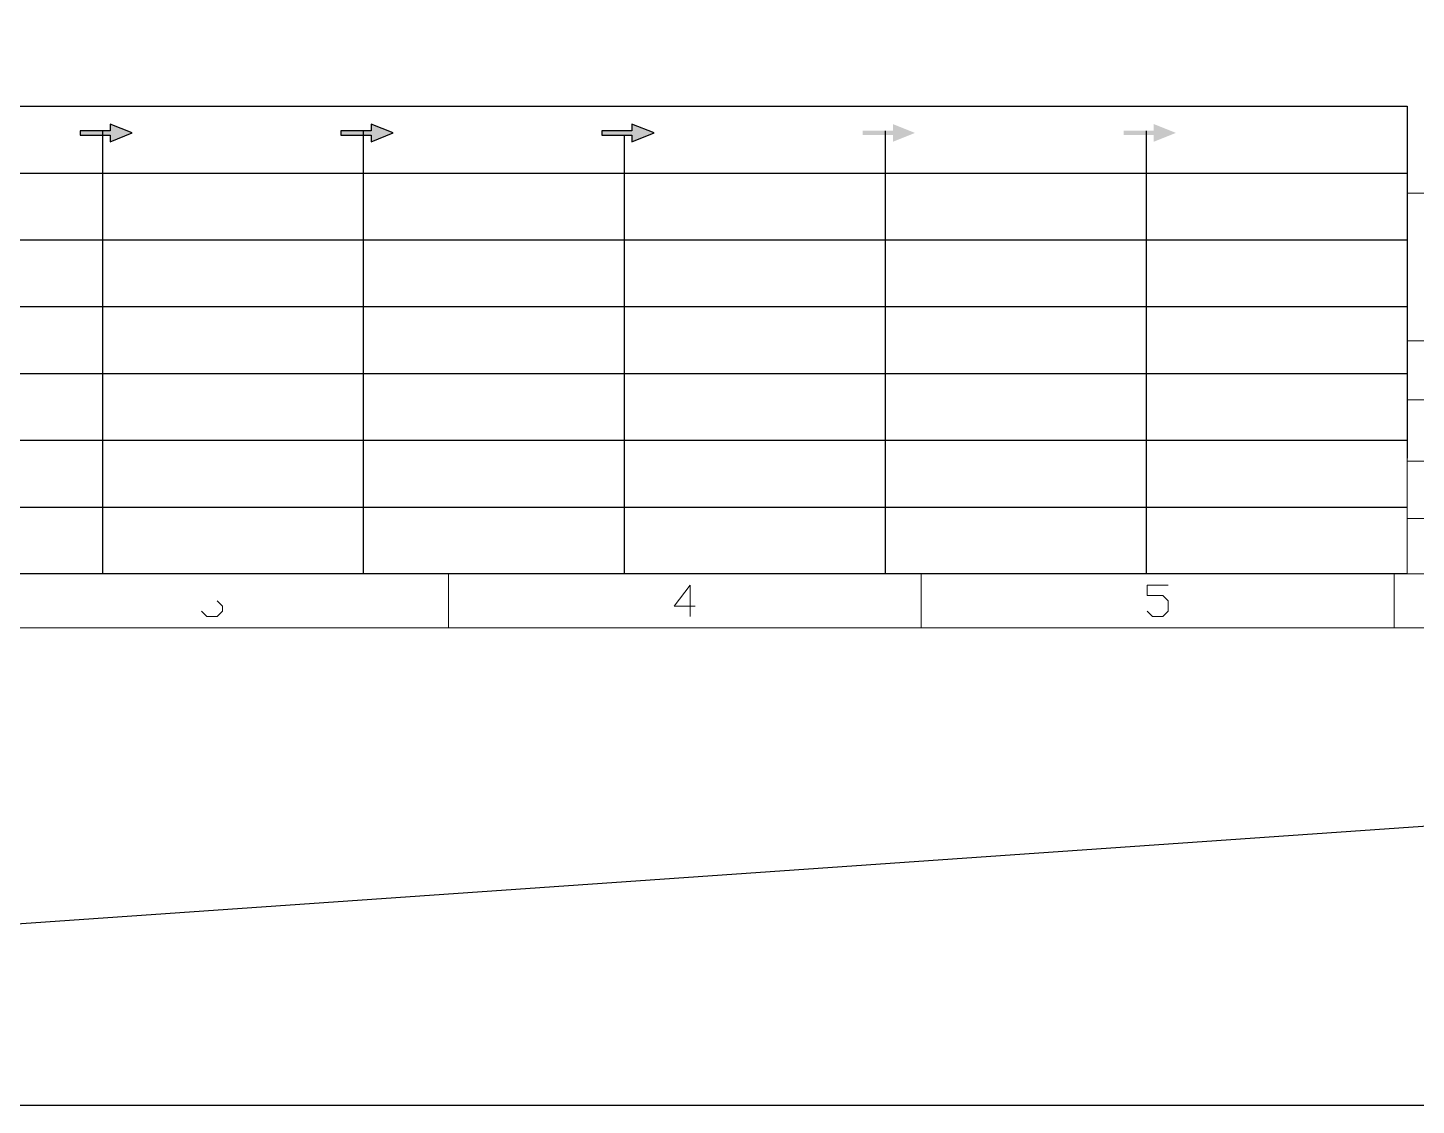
# Model space of a CAD drawing. Header units: millimetres. Extents: x 88508 to 142116, y -5268 to 20283.
# Drawn here: x 95480.4 to 95634.2, y 1487.5 to 1606.9 of the extents above; entities that cross this region are included whole.
import ezdxf
from ezdxf.enums import TextEntityAlignment as Align

# ---------------------------------------------------------------- set-up
doc = ezdxf.new("R2010")
doc.units = ezdxf.units.MM
doc.layers.add('LP_O', color=40, linetype='Continuous')
doc.layers.add('PPS_O', color=40, linetype='Continuous')
doc.styles.add('GBENOR_', font='gbenor.shx', dxfattribs={"bigfont": 'gbcbig'})
doc.styles.add('TXT', font='txt.shx', dxfattribs={"width": 0.8, "bigfont": 'ctxt.shx'})

# ---------------------------------------------------------------- blocks, each defined once
blk = doc.blocks.new('U40')
for points in [[(724.52, 339.26), (709.34, 345.33), (709.34, 340.78), (688.71, 340.78), (688.71, 337.74), (709.34, 337.74), (709.34, 333.18)], [(903.31, 339.26), (888.12, 345.33), (888.12, 340.78), (867.5, 340.78), (867.5, 337.74), (888.12, 337.74), (888.12, 333.18)], [(1082.09, 339.26), (1066.9, 345.33), (1066.9, 340.78), (1046.28, 340.78), (1046.28, 337.74), (1066.9, 337.74), (1066.9, 333.18)], [(1245.68, 337.74), (1245.68, 333.18), (1260.87, 339.26), (1245.68, 345.33), (1245.68, 340.78), (1225.06, 340.78), (1225.06, 337.74)], [(1424.46, 337.74), (1424.46, 333.18), (1439.65, 339.26), (1424.46, 345.33), (1424.46, 340.78), (1403.84, 340.78), (1403.84, 337.74)]]:
    blk.add_hatch(color=3).paths.add_polyline_path(points)
for p, q in [((37.98, 357.56), (1598.21, 357.56)), ((1598.21, 357.56), (1598.21, 116.23)), ((37.98, 311.76), (1598.21, 311.76)), ((37.14, 265.96), (1598.21, 265.96)), ((0.11, 220.16), (1598.21, 220.16)), ((37.14, 174.36), (1598.21, 174.36)), ((37.14, 128.57), (1598.21, 128.57)), ((37.14, 82.77), (1598.21, 82.77))]:
    blk.add_line(p, q)
at = {"color": 254}
for p, q in [((704.3, 37.03), (704.3, 340.78)), ((883.08, 37.03), (883.08, 340.78)), ((1061.87, 37.03), (1061.87, 337.74)), ((1240.65, 37.03), (1240.65, 340.78)), ((1419.43, 37.03), (1419.43, 340.78)), ((1598.21, 37.03), (37.98, 37.03))]:
    blk.add_line(p, q, dxfattribs=at)
at = {"color": 254, "lineweight": 18}
for p, q in [((1598.1, 298.04), (2493.18, 298.04)), ((1598.21, 196.63), (2493.18, 196.63)), ((2493.18, 156.39), (1598.21, 156.39)), ((2493.18, 114.15), (1598.21, 114.15)), ((2493.18, 75.03), (1598.21, 75.03)), ((37.03, 37.03), (2493.18, 37.03)), ((941.12, 0), (941.12, 37.03)), ((1265.11, 0), (1265.11, 37.03)), ((1589.1, 0), (1589.1, 37.03)), ((0, 0), (2530.21, 0))]:
    blk.add_line(p, q, dxfattribs=at)
at = {"color": 254, "linetype": 'Continuous', "lineweight": 18}
for p, q in [((1598.1, 298.04), (1598.1, 37.03)), ((1598.21, 298.04), (1598.21, 37.03))]:
    blk.add_line(p, q, dxfattribs=at)
for points in [[(724.52, 339.26), (709.34, 345.33), (709.34, 340.78), (688.71, 340.78), (688.71, 337.74), (709.34, 337.74), (709.34, 333.18), (724.52, 339.26)], [(903.31, 339.26), (888.12, 345.33), (888.12, 340.78), (867.5, 340.78), (867.5, 337.74), (888.12, 337.74), (888.12, 333.18), (903.31, 339.26)], [(1082.09, 339.26), (1066.9, 345.33), (1066.9, 340.78), (1046.28, 340.78), (1046.28, 337.74), (1066.9, 337.74), (1066.9, 333.18), (1082.09, 339.26)]]:
    blk.add_lwpolyline(points)
at = {"color": 92, "lineweight": 18}
for points in [[(1110.31, 14.92), (1095.92, 14.92), (1106.71, 29.31), (1106.71, 7.72)], [(1419.91, 11.32), (1423.51, 7.72), (1430.7, 7.72), (1434.3, 11.32), (1434.3, 18.51), (1430.7, 22.11), (1419.91, 22.11), (1419.91, 29.31), (1434.3, 29.31)], [(782.72, 18.51), (786.32, 14.92), (786.32, 11.32), (782.72, 7.72), (775.52, 7.72), (771.93, 11.32)]]:
    blk.add_lwpolyline(points, dxfattribs=at)
at = {"lineweight": 18, "style": 'GBENOR_'}
blk.add_attdef('文档路径', (2125.95, 386.89), '', height=17.76, dxfattribs=at)
at = {"lineweight": 20, "style": 'TXT'}
for tag, height, p in [('18-**-**', 16.35, (1866.64, 256.17)), ('客户名称', 16.13, (1741.09, 133.98, 0)), ('料厚:', 16.13, (1741.26, 93.16, 0))]:
    blk.add_attdef(tag, text='', height=height, dxfattribs=at).set_placement(p, align=Align.MIDDLE)
for tag, p, height in [('88888', (1850.91, 207.46), 14.86), ('材质:', (1691.18, 167.99, 0), 16.13), ('核准', (1869.36, 127.52, 0), 16.13), ('设计', (1868.77, 88.3, 0), 16.13), ('绘图', (1868.24, 49.08, 0), 16.13)]:
    blk.add_attdef(tag, p, '', height=height, dxfattribs=at)
for tag, p, height, width in [('3', (2234.72, 206.9), 15.83, 0.7), ('4', (2234.72, 167.41), 15.83, 0.7), ('核准日期', (2041.07, 124.18, 0), 16.13, 0.68), ('设计日期', (2041.07, 84.45, 0), 16.13, 0.68), ('1', (2251.89, 85.86), 14.61, 0.7), ('绘图日期', (2040.91, 46.43, 0), 16.13, 0.68), ('2', (2234.96, 49.23), 14.61, 0.7)]:
    blk.add_attdef(tag, p, '', height=height, dxfattribs=dict(at, width=width))

msp = doc.modelspace()

# ---------------------------------------------------------------- linework, layer by layer
at = {"layer": 'LP_O', "color": 8}
msp.add_lwpolyline([(95190.493, 2045.216), (95190.493, 1487.55), (103220.125, 1487.55), (103220.125, 2045.216)], close=True, dxfattribs=at)
at = {"layer": 'PPS_O'}
msp.add_line((103220.125, 2045.216), (95190.493, 1487.55), dxfattribs=at)

# ---------------------------------------------------------------- block references
at = {"ltscale": 3, "xscale": 0.1616307465100257, "yscale": 0.1616307465100257, "zscale": 0.1616307465100257}
msp.add_blockref('U40', (95374.91, 1540.447), dxfattribs=at)

doc.saveas('drawing.dxf')
